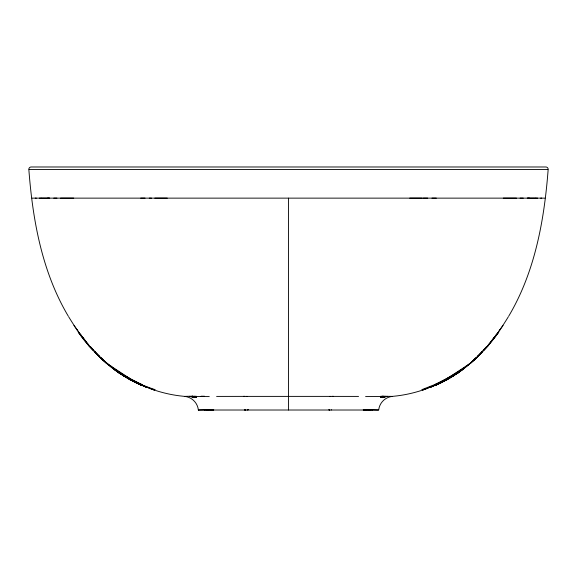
<?xml version="1.0" encoding="UTF-8"?>
<svg xmlns="http://www.w3.org/2000/svg" width="577" height="577" viewBox="0 0 577 577"><rect width="100%" height="100%" fill="white"/><g stroke="black" fill="none" stroke-linecap="round" stroke-linejoin="round"><path stroke-width="0.87" d="M288.5 410.016L288.5 198.135M508.741 316.117C535.002 271.89 544.313 220.133 548.15 169.508A2.294 2.294 0 0 0 545.871 166.984L31.129 166.984A2.294 2.294 0 0 0 28.85 169.508C32.687 220.133 41.998 271.89 68.259 316.117M508.315 316.816C502.322 326.582 495.982 336.247 488.229 344.736M492.931 339.391L497.98 332.446M499.494 330.361L503.029 325.493M496.242 334.84L490.19 342.529M498.355 331.963L499.934 329.799M368.782 409.865L371.624 409.778M483.403 350.657L488.279 345.529L498.766 332.078C482.459 354.862 460.994 374.437 435.058 385.559L443.468 381.094M481.773 352.078L486.469 346.734M482.177 351.941C469.238 366.583 451.632 376.197 434.431 384.938C447.702 380.474 459.494 372.591 469.974 363.423M479.48 354.249L481.918 351.703M483.129 350.427L484.961 348.522M482.163 351.71L471.164 362.839L446.209 379.125L457.871 373.067L463.93 368.559L458.744 371.977M483.389 350.477L488.279 345.529M473.753 359.695L475.664 357.884M477.568 356.067L478.845 354.855M329.265 410.016L328.818 409.728L329.914 410.016M471.993 361.714L476.689 357.718L472.505 361.13M464.838 367.383L457.871 373.067L434.431 384.938M465.689 366.474L467.082 365.4M462.862 368.674L464.189 367.636M454.294 374.913L446.886 379.796L421.737 389.706M455.78 373.932L457.258 372.958M331.652 409.872L331.429 409.872M447.298 379.067L453.414 375.822L435.058 385.559M441.881 381.967L444.643 380.647M436.428 384.52L429.959 387.578L442.105 382.183L422.328 390.283M442.905 381.462L444.521 380.697M438.989 383.33L426.201 388.819A133.301 133.301 0 0 1 422.263 390.189M383.207 396.651L380.474 397.575L384.138 396.377M385.357 396.731L382.479 397.64L387.441 396.32L391.855 396.377M330.26 396.392L329.95 396.392M205.123 409.807L198.329 410.016L378.692 410.016A15.29 15.29 0 0 1 392.504 396.385L397.005 395.894A133.301 133.301 0 0 0 421.462 390.449M198.596 410.016L198.365 410.009A15.29 15.29 0 0 0 184.496 396.385L179.995 395.894A133.301 133.301 0 0 1 155.538 390.449M205.376 409.778L208.218 409.865M383.373 396.197L380.604 396.291M204.583 410.016L205.246 409.987M333.052 396.392L358.562 396.413M378.404 410.016L371.876 409.807M244.251 396.392L333.499 396.385L332.244 396.377L332.749 396.392M184.582 396.385L192.646 396.168M392.439 396.385L392.021 396.377M367.636 410.016L370.521 409.987M527.616 198.135L533.602 198.135M42.95 198.135L41.277 198.135M29.11 169.508L547.89 169.508M32.002 198.135L544.998 198.135M53.762 198.135L56.935 198.135M149.292 198.135L151.477 198.135M520.065 198.135L523.238 198.135M35.262 198.135L36.286 198.135M39.409 198.135L41.09 198.135M60.549 198.135L73.697 198.135M140.723 198.135L145.043 198.135M154.802 198.135L167.265 198.135M409.735 198.135L422.198 198.135M431.957 198.135L436.277 198.135M503.303 198.135L516.451 198.135M535.91 198.135L537.591 198.135M540.714 198.135L541.738 198.135M384.354 396.168L387.441 396.32M216.599 396.413L244.756 396.377L243.501 396.385L243.948 396.392M534.05 198.135L535.723 198.135M427.708 198.135L423.316 198.135M43.398 198.135L49.384 198.135M244.367 410.016L245.946 410.016M206.479 409.987L209.364 410.016M196.396 396.291L193.627 396.197M247.05 396.392L246.74 396.392M371.754 409.987L372.417 410.016M189.559 396.32L194.521 397.64L191.643 396.731M192.862 396.377L196.526 397.575L193.793 396.651M155.263 389.706C137.759 383.842 120.6 376.269 107.026 363.423M143.154 385.761L150.799 388.819A133.301 133.301 0 0 0 154.737 390.189M154.672 390.283L134.895 382.183L123.586 375.822L129.702 379.067M94.823 351.941C107.704 366.813 124.682 377.134 142.569 384.938L130.113 379.796L119.129 373.067L113.07 368.559L118.256 371.977M132.479 380.697L134.095 381.462M138.011 383.33L147.041 387.578L134.895 382.183L141.942 385.559L133.532 381.094M132.357 380.647L135.119 381.967M141.942 385.559L130.113 379.796L122.706 374.913M142.569 384.938L119.129 373.067L112.162 367.383M119.742 372.958L121.22 373.932M109.918 365.4L111.311 366.474M112.811 367.636L114.138 368.674M104.495 361.13L100.311 357.718L105.007 361.714M98.155 354.855L99.432 356.067M101.336 357.884L103.247 359.695M94.837 351.71L105.836 362.839L130.791 379.125C109.955 367.535 91.671 351.876 78.234 332.078L88.721 345.529L93.611 350.477M92.039 348.522L93.871 350.427M95.082 351.703L97.52 354.249M88.721 345.529L93.597 350.657M68.685 316.816C74.678 326.582 81.018 336.247 88.771 344.736M90.531 346.734L95.227 352.078M86.81 342.529L80.758 334.84M77.066 329.799L78.645 331.963M73.971 325.493L77.506 330.361M79.02 332.446L84.069 339.391M213.497 410.088A44.833 1.06 -1.2 0 1 209.999 410.023M213.764 409.879A44.443 1.161 -1.4 0 1 209.812 409.807M192.155 396.118A63.319 1.132 6.3 0 1 192.898 396.111M204.539 396.233A54.267 0.656 -0.5 0 1 201.084 396.211M209.271 396.579A56.294 0.7 -0.6 0 1 194.074 396.399M367.001 410.023A44.833 1.06 1.2 0 1 363.503 410.088M367.188 409.807A44.443 1.161 1.4 0 1 363.236 409.879M382.472 396.298A63.319 1.104 -6.1 0 1 383.683 396.248M383.481 396.334A54.267 0.786 0.8 0 1 381.678 396.406M382.926 396.399A56.294 0.7 0.6 0 1 365.594 396.579M49.716 198.171A118.559 0.404 -0.6 0 1 47.545 198.156M529.455 198.156A118.559 0.404 0.6 0 1 527.284 198.171M245.571 409.872L245.11 409.728L245.571 409.872M248.182 409.728L247.569 409.872L248.182 409.728"/></g></svg>
